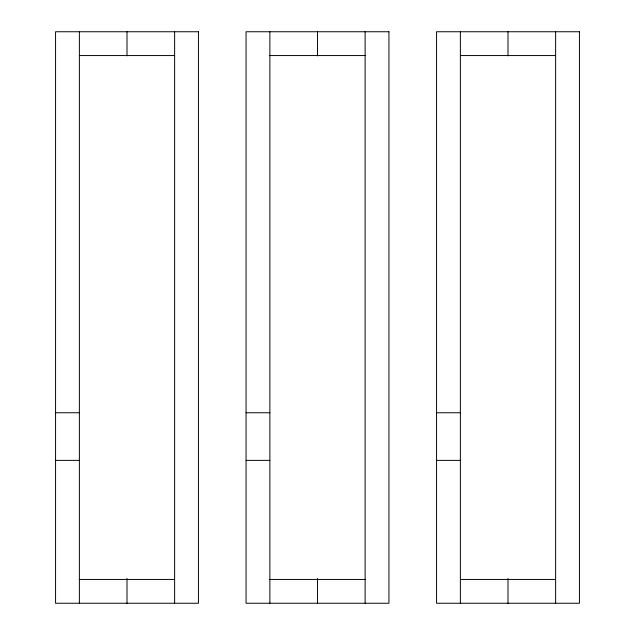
<?xml version="1.0" encoding="UTF-8"?>
<svg xmlns="http://www.w3.org/2000/svg" width="635" height="635" viewBox="0 0 635 635"><rect width="100%" height="100%" fill="white"/><g stroke="black" fill="none" stroke-linecap="round" stroke-linejoin="round"><path stroke-width="0.95" d="M79.375 55.562L174.625 55.562M269.875 55.562L365.125 55.562M460.375 55.562L555.625 55.562M55.562 412.75L79.375 412.75M246.062 412.75L269.875 412.75M436.562 412.75L460.375 412.75M55.562 460.375L79.375 460.375M246.062 460.375L269.875 460.375M436.562 460.375L460.375 460.375M79.375 579.438L174.625 579.438M269.875 579.438L365.125 579.438M460.375 579.438L555.625 579.438M555.625 31.75L555.625 603.25M508 31.75L508 55.888M508 578.445L508 603.25M460.375 31.75L460.375 603.25M365.125 31.75L365.125 603.25M317.5 31.75L317.5 55.888M317.5 578.445L317.5 603.25M269.875 31.75L269.875 603.25M174.625 31.75L174.625 603.25M127 31.75L127 55.888M127 578.445L127 603.25M79.375 31.75L79.375 603.25M198.438 31.75L55.562 31.75L55.562 603.25L198.438 603.25L198.438 31.75M388.938 31.75L246.062 31.75L246.062 603.25L388.938 603.25L388.938 31.75M579.438 31.75L436.562 31.75L436.562 603.25L579.438 603.25L579.438 31.75"/></g></svg>
